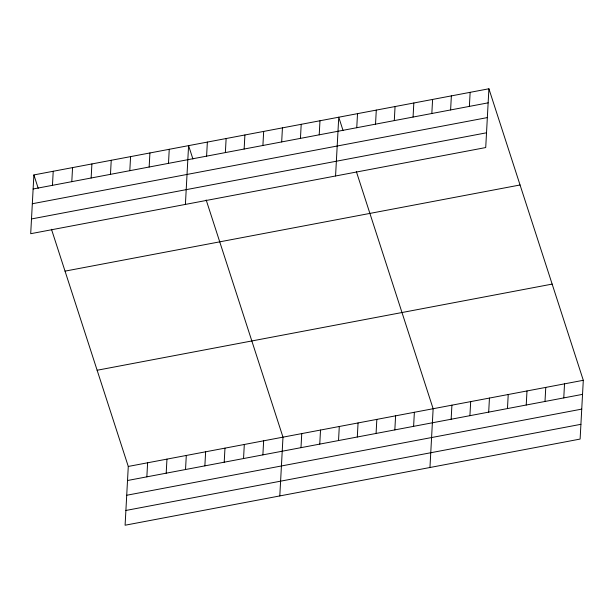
<?xml version="1.0" encoding="UTF-8"?>
<svg xmlns="http://www.w3.org/2000/svg" width="614" height="614" viewBox="0 0 614 614"><rect width="100%" height="100%" fill="white"/><g stroke="black" fill="none" stroke-linecap="round" stroke-linejoin="round"><path stroke-width="0.92" d="M33.885 174.929L30.7 233.704L485.72 147.552L488.905 88.777L33.885 174.929L38.206 188.291M52.459 185.328L53.218 171.268M71.8 181.667L72.559 167.607M91.141 178.006L91.9 163.946M110.474 174.345L111.234 160.285M129.815 170.684L130.575 156.624M51.476 229.268L128.28 466.448L125.095 525.223L580.115 439.071L583.3 380.296L488.905 88.777M149.156 167.023L149.916 152.963M146.853 476.848L147.613 462.787M168.489 163.362L169.249 149.302M166.194 473.187L166.954 459.126M185.405 204.408L188.59 145.641L192.919 159.003M185.528 469.526L186.295 455.465M206.596 156.14L207.363 142.087M204.869 465.865L205.629 451.804M225.369 152.587L226.129 138.534M224.21 462.204L224.97 448.143M244.142 149.033L244.902 134.98M243.543 458.543L244.311 444.482M262.907 145.48L263.667 131.427M262.884 454.882L263.644 440.821M281.68 141.926L282.44 127.873M279.8 495.928L282.985 437.16L206.181 199.98M300.446 138.373L301.205 124.32M300.99 447.667L301.75 433.607M319.219 134.819L319.978 120.766M319.764 444.106L320.523 430.053M335.566 175.98L338.751 117.213L343.072 130.575M338.529 440.553L339.296 426.5M356.757 127.712L357.517 113.659M357.302 436.999L358.062 422.946M375.53 124.158L376.29 110.106M376.075 433.446L376.835 419.393M394.295 120.605L395.055 106.552M394.84 429.892L395.6 415.839M413.069 117.051L413.828 102.998M413.613 426.339L414.373 412.286M431.834 113.498L432.594 99.437M429.961 467.5L433.139 408.732L356.343 171.544M450.607 109.944L451.367 95.884M451.152 419.232L451.912 405.179M469.372 106.391L470.14 92.33M469.917 415.678L470.685 401.625M488.69 412.124L489.45 398.072M507.463 408.571L508.223 394.518M526.229 405.017L526.989 390.964M545.002 401.464L545.762 387.411M563.767 397.91L564.527 383.857M33.125 188.989L488.145 102.837M32.319 203.741L487.347 117.589M31.498 218.945L486.526 132.793M65.03 271.135L520.058 184.983M97.127 370.25L552.147 284.098M128.28 466.448L583.3 380.296M127.512 480.509L582.54 394.357M126.714 495.26L581.742 409.116M125.893 510.464L580.913 424.312"/></g></svg>
